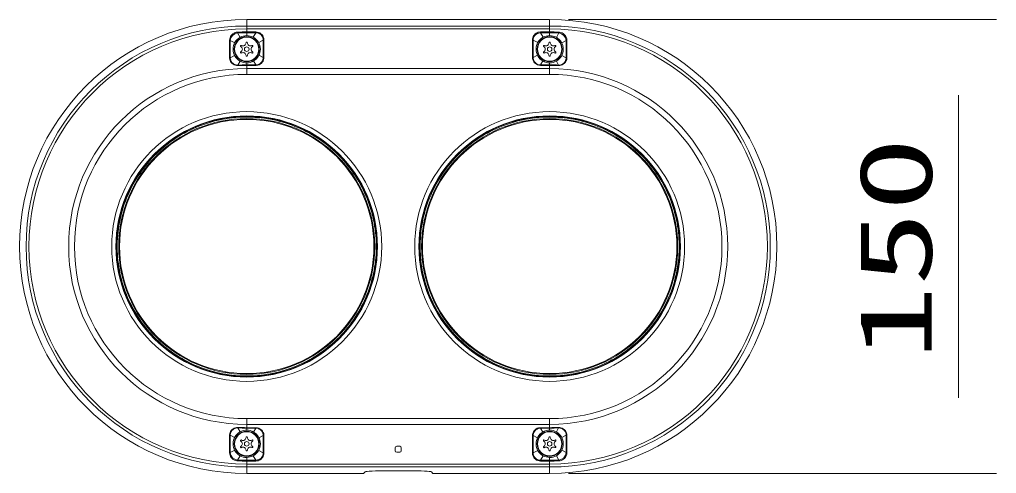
# Model space of a CAD drawing. Units: millimetres on the paper. Extents: x -63 to 65, y -58 to 59.
# Drawn here: x -12.51 to 19.74, y 8.14 to 23.14 of the extents above; entities that cross this region are included whole.
import ezdxf
from ezdxf.enums import TextEntityAlignment as Align

# ---------------------------------------------------------------- set-up
doc = ezdxf.new("R2010")
doc.units = ezdxf.units.MM
doc.layers.add('0-2_GAIKEI', color=4, linetype='Continuous', lineweight=9)
doc.layers.add('0-3_SUNPO', color=7, linetype='Continuous', lineweight=9)
doc.styles.add('ＭＳ ゴシック', font='')
doc.styles.get('ＭＳ ゴシック').set_extended_font_data('MS Gothic')

msp = doc.modelspace()

# ---------------------------------------------------------------- linework, layer by layer
at = {"layer": '0-2_GAIKEI', "color": 7}
for p, q in [((4.988, 23.139), (-5.012, 23.139)), ((-1.209, 8.139), (-5.012, 8.139)), ((-1.107, 8.193), (-1.159, 8.141)), ((0.335, 8.23), (-0.358, 8.23)), ((1.084, 8.193), (1.136, 8.141)), ((4.988, 8.139), (1.186, 8.139))]:
    msp.add_line(p, q, dxfattribs=at)
at = {"layer": '0-2_GAIKEI'}
for p, q in [((-5.012, 23.139), (-5.012, 22.731)), ((-5.012, 22.923), (4.988, 22.923)), ((4.988, 23.139), (4.988, 22.609)), ((-5.315, 22.694), (-5.234, 22.55)), ((-5.012, 22.826), (4.988, 22.826)), ((-5.012, 22.731), (-5.012, 22.704)), ((-5.012, 22.704), (-5.012, 22.609)), ((4.69, 22.702), (4.689, 22.73)), ((4.69, 22.702), (4.771, 22.553)), ((5.292, 22.694), (5.21, 22.55)), ((-5.554, 22.445), (-5.41, 22.369)), ((-4.466, 22.459), (-4.617, 22.375)), ((4.443, 22.459), (4.594, 22.375)), ((5.531, 22.445), (5.386, 22.369)), ((-5.556, 21.876), (-5.411, 21.951)), ((4.441, 21.888), (4.585, 21.959)), ((5.533, 21.876), (5.387, 21.951)), ((-5.307, 21.634), (-5.232, 21.766)), ((-5.307, 21.618), (-5.307, 21.634)), ((-5.012, 21.639), (-5.012, 21.709)), ((-5.012, 21.625), (-5.012, 21.639)), ((-5.012, 21.625), (-5.012, 21.326)), ((-4.71, 21.64), (-4.786, 21.77)), ((4.687, 21.64), (4.686, 21.625)), ((4.686, 21.625), (4.988, 21.625)), ((4.687, 21.64), (4.762, 21.77)), ((4.988, 21.639), (4.988, 21.709)), ((4.988, 21.639), (4.988, 21.326)), ((5.283, 21.634), (5.209, 21.766)), ((5.283, 21.634), (5.283, 21.618)), ((4.988, 21.516), (-5.012, 21.516)), ((4.988, 21.326), (-5.012, 21.326)), ((4.988, 9.951), (-5.012, 9.951)), ((-5.012, 9.638), (-5.012, 9.951)), ((4.988, 9.761), (-5.012, 9.761)), ((4.988, 9.951), (4.988, 9.638)), ((-5.556, 9.402), (-5.411, 9.326)), ((-5.307, 9.644), (-5.307, 9.659)), ((-5.307, 9.644), (-5.232, 9.511)), ((-4.71, 9.652), (-5.012, 9.652)), ((-5.012, 9.638), (-5.012, 9.568)), ((-4.71, 9.637), (-4.786, 9.507)), ((-4.71, 9.637), (-4.71, 9.652)), ((-4.465, 9.389), (-4.609, 9.318)), ((4.441, 9.389), (4.585, 9.318)), ((4.686, 9.652), (4.687, 9.637)), ((4.988, 9.652), (4.686, 9.652)), ((4.687, 9.637), (4.762, 9.507)), ((4.988, 9.638), (4.988, 9.568)), ((5.533, 9.402), (5.387, 9.326)), ((0.038, 9.039), (-0.062, 9.039)), ((-5.554, 8.832), (-5.41, 8.908)), ((-5.315, 8.583), (-5.234, 8.727)), ((-4.713, 8.576), (-4.795, 8.724)), ((-4.466, 8.819), (-4.617, 8.902)), ((-0.112, 8.989), (-0.112, 8.889)), ((-0.062, 8.839), (0.038, 8.839)), ((0.088, 8.889), (0.088, 8.989)), ((4.443, 8.819), (4.594, 8.902)), ((4.69, 8.576), (4.771, 8.724)), ((5.292, 8.583), (5.21, 8.727)), ((5.531, 8.832), (5.386, 8.908)), ((-5.012, 8.574), (-5.012, 8.668)), ((-5.012, 8.574), (-5.012, 8.546)), ((-5.012, 8.546), (-5.012, 8.139)), ((4.988, 8.451), (-5.012, 8.451)), ((-4.713, 8.576), (-4.713, 8.547)), ((4.689, 8.547), (4.69, 8.576)), ((4.988, 8.668), (4.988, 8.139)), ((4.988, 8.354), (-5.012, 8.354))]:
    msp.add_line(p, q, dxfattribs=at)
for points in [[(-5.317, 22.722), (-5.357, 22.717), (-5.395, 22.706), (-5.432, 22.69), (-5.466, 22.668), (-5.497, 22.641), (-5.524, 22.61), (-5.546, 22.575), (-5.563, 22.537), (-5.574, 22.497), (-5.578, 22.456)], [(-4.466, 22.459), (-4.47, 22.496), (-4.479, 22.532), (-4.493, 22.566), (-4.513, 22.599), (-4.538, 22.628), (-4.567, 22.653), (-4.6, 22.673), (-4.636, 22.689), (-4.674, 22.698), (-4.713, 22.702), (-4.795, 22.553)], [(-4.443, 22.47), (-4.444, 22.484), (-4.45, 22.526), (-4.464, 22.567), (-4.485, 22.606), (-4.512, 22.641), (-4.545, 22.671), (-4.581, 22.696), (-4.621, 22.714), (-4.665, 22.725), (-4.709, 22.73), (-4.713, 22.73), (-4.713, 22.702)], [(4.689, 22.73), (4.643, 22.726), (4.608, 22.717), (4.574, 22.704), (4.542, 22.686), (4.512, 22.664), (4.485, 22.637), (4.463, 22.608), (4.445, 22.576), (4.43, 22.537), (4.421, 22.497), (4.419, 22.47)], [(4.69, 22.702), (4.67, 22.701), (4.627, 22.693), (4.586, 22.678), (4.549, 22.657), (4.516, 22.63), (4.489, 22.598), (4.469, 22.566), (4.455, 22.531), (4.446, 22.495), (4.443, 22.459)], [(5.555, 22.456), (5.55, 22.498), (5.539, 22.538), (5.522, 22.576), (5.5, 22.611), (5.47, 22.645), (5.436, 22.673), (5.397, 22.695), (5.356, 22.711), (5.313, 22.72), (5.293, 22.722)], [(-5.012, 21.625), (-4.71, 21.625), (-4.71, 21.64), (-4.671, 21.644), (-4.632, 21.653), (-4.596, 21.669), (-4.563, 21.69), (-4.534, 21.716), (-4.509, 21.746), (-4.49, 21.779), (-4.476, 21.814), (-4.468, 21.851), (-4.465, 21.888), (-4.609, 21.959)], [(-5.58, 21.886), (-5.579, 21.863), (-5.573, 21.823), (-5.561, 21.784), (-5.544, 21.748), (-5.521, 21.715), (-5.494, 21.686), (-5.461, 21.66), (-5.424, 21.64), (-5.385, 21.627), (-5.345, 21.62), (-5.307, 21.618)], [(-5.556, 21.876), (-5.552, 21.834), (-5.542, 21.793), (-5.524, 21.756), (-5.501, 21.722), (-5.474, 21.693), (-5.44, 21.668), (-5.402, 21.65), (-5.364, 21.638), (-5.324, 21.633), (-5.307, 21.634)], [(-4.71, 21.625), (-4.695, 21.626), (-4.649, 21.632), (-4.627, 21.638), (-4.605, 21.646), (-4.564, 21.668), (-4.529, 21.695), (-4.499, 21.727), (-4.474, 21.765), (-4.456, 21.806), (-4.446, 21.848), (-4.442, 21.892), (-4.442, 21.899)], [(4.419, 21.899), (4.419, 21.875), (4.422, 21.847), (4.428, 21.82), (4.442, 21.781), (4.462, 21.745), (4.488, 21.712), (4.519, 21.684), (4.554, 21.659), (4.59, 21.643), (4.629, 21.631), (4.669, 21.626), (4.686, 21.625)], [(4.441, 21.888), (4.444, 21.85), (4.453, 21.813), (4.467, 21.778), (4.486, 21.745), (4.511, 21.715), (4.54, 21.69), (4.573, 21.669), (4.603, 21.655), (4.634, 21.646), (4.667, 21.641), (4.687, 21.64)], [(5.283, 21.618), (5.323, 21.62), (5.363, 21.627), (5.402, 21.641), (5.438, 21.661), (5.471, 21.687), (5.498, 21.715), (5.52, 21.748), (5.538, 21.784), (5.55, 21.823), (5.555, 21.863), (5.556, 21.886)], [(5.283, 21.634), (5.319, 21.635), (5.354, 21.641), (5.388, 21.653), (5.421, 21.671), (5.451, 21.694), (5.478, 21.722), (5.499, 21.753), (5.516, 21.787), (5.527, 21.823), (5.532, 21.861), (5.533, 21.876)], [(-5.307, 9.659), (-5.347, 9.658), (-5.387, 9.65), (-5.425, 9.636), (-5.461, 9.616), (-5.495, 9.59), (-5.521, 9.562), (-5.544, 9.529), (-5.561, 9.493), (-5.573, 9.454), (-5.579, 9.414), (-5.58, 9.391)], [(-5.307, 9.644), (-5.342, 9.642), (-5.377, 9.636), (-5.411, 9.624), (-5.444, 9.606), (-5.475, 9.583), (-5.501, 9.555), (-5.523, 9.524), (-5.539, 9.49), (-5.55, 9.454), (-5.556, 9.416), (-5.556, 9.402)], [(-4.442, 9.378), (-4.443, 9.403), (-4.446, 9.43), (-4.452, 9.457), (-4.466, 9.496), (-4.486, 9.532), (-4.511, 9.565), (-4.542, 9.594), (-4.578, 9.618), (-4.614, 9.634), (-4.653, 9.646), (-4.693, 9.652), (-4.71, 9.652)], [(-4.465, 9.389), (-4.468, 9.427), (-4.476, 9.464), (-4.49, 9.499), (-4.51, 9.532), (-4.534, 9.562), (-4.563, 9.587), (-4.596, 9.608), (-4.626, 9.622), (-4.658, 9.631), (-4.691, 9.636), (-4.71, 9.637)], [(4.686, 9.652), (4.671, 9.652), (4.625, 9.645), (4.603, 9.639), (4.581, 9.631), (4.541, 9.609), (4.505, 9.582), (4.475, 9.55), (4.45, 9.512), (4.433, 9.472), (4.422, 9.429), (4.418, 9.385), (4.419, 9.378)], [(4.687, 9.637), (4.647, 9.634), (4.608, 9.624), (4.572, 9.608), (4.539, 9.587), (4.51, 9.561), (4.486, 9.531), (4.466, 9.498), (4.453, 9.463), (4.444, 9.426), (4.441, 9.389)], [(5.533, 9.402), (5.529, 9.443), (5.518, 9.484), (5.501, 9.522), (5.478, 9.555), (5.45, 9.584), (5.416, 9.609), (5.379, 9.628), (5.34, 9.639), (5.3, 9.644), (5.283, 9.644), (5.209, 9.511)], [(5.556, 9.391), (5.553, 9.436), (5.542, 9.481), (5.524, 9.522), (5.5, 9.559), (5.471, 9.591), (5.437, 9.617), (5.401, 9.637), (5.362, 9.65), (5.322, 9.658), (5.283, 9.659), (5.283, 9.644)], [(-5.578, 8.821), (-5.574, 8.78), (-5.563, 8.739), (-5.546, 8.701), (-5.524, 8.666), (-5.494, 8.632), (-5.459, 8.604), (-5.421, 8.582), (-5.38, 8.566), (-5.336, 8.557), (-5.317, 8.555)], [(-4.713, 8.576), (-4.693, 8.577), (-4.651, 8.584), (-4.61, 8.599), (-4.573, 8.62), (-4.54, 8.647), (-4.513, 8.679), (-4.493, 8.711), (-4.478, 8.746), (-4.47, 8.782), (-4.466, 8.819)], [(-4.713, 8.547), (-4.667, 8.551), (-4.631, 8.56), (-4.597, 8.573), (-4.566, 8.591), (-4.535, 8.614), (-4.509, 8.64), (-4.486, 8.669), (-4.468, 8.701), (-4.453, 8.74), (-4.445, 8.78), (-4.443, 8.808)], [(4.419, 8.808), (4.42, 8.793), (4.427, 8.751), (4.441, 8.71), (4.461, 8.671), (4.488, 8.636), (4.521, 8.606), (4.557, 8.582), (4.598, 8.563), (4.641, 8.552), (4.686, 8.547), (4.689, 8.547)], [(4.443, 8.819), (4.446, 8.781), (4.455, 8.745), (4.47, 8.711), (4.489, 8.679), (4.514, 8.65), (4.543, 8.624), (4.576, 8.604), (4.612, 8.589), (4.651, 8.579), (4.69, 8.576)], [(5.293, 8.555), (5.333, 8.56), (5.372, 8.571), (5.409, 8.587), (5.443, 8.609), (5.474, 8.636), (5.501, 8.667), (5.523, 8.702), (5.539, 8.74), (5.55, 8.78), (5.555, 8.821)]]:
    msp.add_lwpolyline(points, dxfattribs=at)
for centre, radius in [((-5.012, 22.159), 0.415), ((-5.012, 22.159), 0.4), ((4.988, 22.159), 0.415), ((4.988, 22.159), 0.4), ((-5.012, 22.159), 0.076), ((4.988, 22.159), 0.076), ((-5.012, 15.639), 4.456), ((4.988, 15.639), 4.456), ((-5.012, 15.639), 4.316), ((-5.012, 15.639), 4.3), ((-5.012, 15.639), 4.226), ((-5.012, 15.639), 4.199), ((4.988, 15.639), 4.316), ((4.988, 15.639), 4.3), ((4.988, 15.639), 4.226), ((4.988, 15.639), 4.199), ((-5.012, 9.119), 0.415), ((-5.012, 9.119), 0.4), ((4.988, 9.119), 0.415), ((4.988, 9.119), 0.4), ((-5.012, 9.119), 0.076), ((4.988, 9.119), 0.076)]:
    msp.add_circle(centre, radius, dxfattribs=at)
at = {"layer": '0-2_GAIKEI', "color": 7}
for centre, start, end in [((-5.012, 15.639), 90, 270), ((4.988, 15.639), 270, 90)]:
    msp.add_arc(centre, 7.5, start, end, dxfattribs=at)
at = {"layer": '0-2_GAIKEI'}
for centre, radius, start, end in [((-5.012, 15.639), 7.285, 90, 270), ((4.988, 15.639), 7.285, 270, 90), ((-5.012, 15.639), 7.188, 90, 270), ((-5.299, 22.439), 0.256, 93.7108, 178.6102), ((-5.014, 17.708), 5.023, 89.9801, 93.4629), ((-6.091, 22.661), 0.776, 2.4636, 4.5519), ((-5.012, 17.947), 4.757, 90, 93.6499), ((-5.011, 22.156), 0.453, 90, 119.4741), ((-5.031, -1.178), 23.881, 89.2371, 89.9536), ((-5.012, 22.156), 0.452, 61.2631, 90), ((-5.03, -9.062), 31.793, 89.4276, 89.9663), ((5.007, -1.126), 23.83, 90.0462, 90.7642), ((5.008, -9.226), 31.957, 90.0346, 90.5706), ((4.989, 22.156), 0.452, 90, 118.7369), ((4.988, 15.639), 7.188, 270, 90), ((4.99, 17.707), 5.024, 86.537, 90.0189), ((4.988, 22.156), 0.453, 60.5259, 90), ((4.989, 17.947), 4.757, 86.3505, 90), ((6.065, 22.661), 0.774, 175.4432, 177.5364), ((5.275, 22.439), 0.256, 1.3898, 86.2892), ((20.429, 22.111), 26.01, 179.2401, 180.4953), ((12.749, 22.107), 18.306, 178.9408, 180.7235), ((-5.012, 22.159), 0.45, 119.5561, 240.6525), ((-5.195, 22.264), 0.022, 60, 240), ((-5.134, 22.37), 0.1, 240, 0), ((-5.012, 22.37), 0.022, 0, 180), ((-4.89, 22.37), 0.1, 180, 300), ((-4.829, 22.264), 0.022, 300, 120), ((-5.012, 22.159), 0.45, 300.182, 61.1848), ((-36.622, 22.104), 32.158, 359.6154, 0.6327), ((-74.273, 22.102), 69.831, 359.83338, 0.30172), ((74.411, 22.101), 69.992, 179.69871, 180.16598), ((36.605, 22.103), 32.165, 179.3674, 180.3845), ((4.988, 22.159), 0.45, 118.8131, 239.8159), ((4.805, 22.264), 0.022, 60, 240), ((4.866, 22.37), 0.1, 240, 0), ((4.988, 22.37), 0.022, 0, 180), ((5.11, 22.37), 0.1, 180, 300), ((5.171, 22.264), 0.022, 300, 120), ((4.988, 22.159), 0.45, 299.3454, 60.4418), ((-12.76, 22.107), 18.294, 359.2749, 1.0588), ((-20.453, 22.111), 26.01, 359.5055, 0.7607), ((-5.195, 22.053), 0.022, 120, 300), ((-5.256, 22.159), 0.1, 300, 60), ((-5.134, 21.947), 0.1, 0, 120), ((-5.012, 21.947), 0.022, 180, 0), ((-4.89, 21.947), 0.1, 60, 180), ((-4.768, 22.159), 0.1, 120, 240), ((-4.829, 22.053), 0.022, 240, 60), ((4.805, 22.053), 0.022, 120, 300), ((4.744, 22.159), 0.1, 300, 60), ((4.866, 21.947), 0.1, 0, 120), ((4.988, 21.947), 0.022, 180, 0), ((5.11, 21.947), 0.1, 60, 180), ((5.232, 22.159), 0.1, 120, 240), ((5.171, 22.053), 0.022, 240, 60), ((-5.007, 14.109), 7.53, 90.0375, 92.2842), ((-5.007, 14.811), 6.814, 90.0422, 92.5221), ((-5.011, 22.161), 0.452, 240.7349, 270), ((-5.012, 22.161), 0.453, 270, 300.0945), ((-5.018, 84.106), 62.467, 270.00568, 270.28227), ((4.994, 84.102), 62.462, 269.71766, 269.99427), ((4.989, 22.161), 0.453, 239.9055, 270), ((4.988, 22.161), 0.452, 270, 299.2651), ((4.983, 14.111), 7.529, 87.7151, 89.9622), ((4.983, 14.804), 6.821, 87.4802, 89.9574), ((-5.012, 15.639), 5.878, 90, 270), ((-5.012, 15.639), 5.687, 90, 270), ((4.988, 15.639), 5.878, 270, 90), ((4.988, 15.639), 5.687, 270, 90), ((-5.016, 15.648), 4.266, 107.4859, 118.7634), ((-5.014, 15.649), 4.266, 96.2359, 107.5134), ((-5.012, 15.649), 4.266, 84.9859, 96.2634), ((-5.012, 15.639), 4.276, 73.7497, 84.9997), ((-5.008, 15.648), 4.266, 62.4859, 73.7634), ((4.984, 15.648), 4.266, 107.4859, 118.7634), ((4.986, 15.649), 4.266, 96.2359, 107.5134), ((4.988, 15.649), 4.266, 84.9859, 96.2634), ((4.988, 15.639), 4.276, 73.7497, 84.9997), ((4.992, 15.648), 4.266, 62.4859, 73.7634), ((-5.018, 15.647), 4.266, 118.7359, 130.0134), ((-5.006, 15.647), 4.266, 51.2359, 62.5134), ((4.982, 15.647), 4.266, 118.7359, 130.0134), ((4.994, 15.647), 4.266, 51.2359, 62.5134), ((-5.019, 15.646), 4.266, 129.9859, 141.2634), ((-5.004, 15.646), 4.266, 39.9859, 51.2634), ((4.981, 15.646), 4.266, 129.9859, 141.2634), ((4.996, 15.646), 4.266, 39.9859, 51.2634), ((-5.003, 15.644), 4.266, 28.7359, 40.0134), ((4.997, 15.644), 4.266, 28.7359, 40.0134), ((-5.021, 15.644), 4.266, 141.2359, 152.5134), ((4.979, 15.644), 4.266, 141.2359, 152.5134), ((-5.021, 15.642), 4.266, 152.4859, 163.7634), ((-5.002, 15.643), 4.266, 17.4859, 28.7634), ((4.979, 15.642), 4.266, 152.4859, 163.7634), ((4.998, 15.643), 4.266, 17.4859, 28.7634), ((-5.022, 15.64), 4.266, 163.736, 175.0134), ((-5.002, 15.641), 4.266, 6.2359, 17.5134), ((4.978, 15.64), 4.266, 163.736, 175.0134), ((4.998, 15.641), 4.266, 6.2359, 17.5134), ((-5.022, 15.638), 4.266, 174.9859, 186.2634), ((-5.001, 15.639), 4.266, 354.9859, 6.2634), ((4.978, 15.638), 4.266, 174.9859, 186.2634), ((4.999, 15.639), 4.266, 354.9859, 6.2634), ((-5.022, 15.636), 4.266, 186.2359, 197.5134), ((-5.002, 15.637), 4.266, 343.7359, 355.0134), ((4.978, 15.636), 4.266, 186.2359, 197.5134), ((4.998, 15.637), 4.266, 343.7359, 355.0134), ((-5.021, 15.634), 4.266, 197.4859, 208.7634), ((-5.002, 15.635), 4.266, 332.4859, 343.7634), ((4.979, 15.634), 4.266, 197.4859, 208.7634), ((4.998, 15.635), 4.266, 332.4859, 343.7634), ((-5.02, 15.633), 4.266, 208.7359, 220.0134), ((-5.003, 15.633), 4.266, 321.2359, 332.5134), ((4.98, 15.633), 4.266, 208.7359, 220.0134), ((4.997, 15.633), 4.266, 321.2359, 332.5134), ((-5.004, 15.631), 4.266, 309.9859, 321.2634), ((4.996, 15.631), 4.266, 309.9859, 321.2634), ((-5.019, 15.631), 4.266, 219.9859, 231.2634), ((4.981, 15.631), 4.266, 219.9859, 231.2634), ((-5.017, 15.63), 4.266, 231.2359, 242.5134), ((-5.006, 15.63), 4.266, 298.7359, 310.0134), ((4.983, 15.63), 4.266, 231.2359, 242.5134), ((4.994, 15.63), 4.266, 298.7359, 310.0134), ((-5.016, 15.629), 4.266, 242.4859, 253.7634), ((-5.008, 15.629), 4.266, 287.4859, 298.7634), ((4.984, 15.629), 4.266, 242.4859, 253.7634), ((4.992, 15.629), 4.266, 287.4859, 298.7634), ((-5.012, 15.639), 4.276, 253.7497, 264.9997), ((-5.012, 15.628), 4.266, 264.9859, 276.2634), ((-5.01, 15.628), 4.266, 276.2359, 287.5134), ((4.988, 15.639), 4.276, 253.7497, 264.9997), ((4.988, 15.628), 4.266, 264.9859, 276.2634), ((4.99, 15.628), 4.266, 276.2359, 287.5134), ((20.429, 9.167), 26.01, 179.5055, 180.7607), ((12.737, 9.17), 18.294, 179.2749, 181.0588), ((-5.012, 9.118), 0.45, 119.3454, 240.4418), ((-5.007, 16.469), 6.817, 267.4798, 269.9586), ((-5.007, 17.167), 7.529, 267.7151, 269.9622), ((-5.011, 9.116), 0.452, 90, 119.2651), ((-5.018, -52.824), 62.462, 89.71766, 89.99427), ((-5.012, 9.116), 0.453, 59.9055, 90), ((-5.012, 9.118), 0.45, 298.8131, 59.8159), ((-36.62, 9.174), 32.156, 359.3673, 0.3847), ((-74.277, 9.175), 69.835, 359.69864, 0.16697), ((74.25, 9.175), 69.831, 179.83338, 180.30173), ((36.599, 9.174), 32.158, 179.6154, 180.6327), ((4.988, 9.118), 0.45, 120.182, 241.1848), ((4.994, -52.823), 62.461, 90.00567, 90.28229), ((4.989, 9.116), 0.453, 90, 120.0945), ((4.983, 16.466), 6.814, 270.0422, 272.5221), ((4.983, 17.168), 7.53, 270.0375, 272.2842), ((4.988, 9.116), 0.452, 60.7349, 90), ((4.988, 9.118), 0.45, 299.5561, 60.6525), ((-12.773, 9.17), 18.306, 358.9407, 0.7235), ((-20.453, 9.166), 26.01, 359.2401, 0.4953), ((-5.195, 9.224), 0.022, 60, 240), ((-5.195, 9.013), 0.022, 120, 300), ((-5.256, 9.119), 0.1, 300, 60), ((-5.134, 9.33), 0.1, 240, 0), ((-5.012, 9.33), 0.022, 0, 180), ((-4.89, 9.33), 0.1, 180, 300), ((-4.768, 9.119), 0.1, 120, 240), ((-4.829, 9.224), 0.022, 300, 120), ((-4.829, 9.013), 0.022, 240, 60), ((-0.062, 8.989), 0.05, 90, 180), ((0.038, 8.989), 0.05, 0, 90), ((4.805, 9.224), 0.022, 60, 240), ((4.805, 9.013), 0.022, 120, 300), ((4.744, 9.119), 0.1, 300, 60), ((4.866, 9.33), 0.1, 240, 0), ((4.988, 9.33), 0.022, 0, 180), ((5.11, 9.33), 0.1, 180, 300), ((5.232, 9.119), 0.1, 120, 240), ((5.171, 9.224), 0.022, 300, 120), ((5.171, 9.013), 0.022, 240, 60), ((-5.299, 8.838), 0.256, 181.3898, 266.2892), ((-5.011, 9.121), 0.453, 240.5259, 270), ((-5.134, 8.907), 0.1, 0, 120), ((-5.012, 8.907), 0.022, 180, 0), ((-5.012, 9.121), 0.452, 270, 298.7369), ((-4.89, 8.907), 0.1, 60, 180), ((-0.062, 8.889), 0.05, 180, 270), ((0.038, 8.889), 0.05, 270, 0), ((4.989, 9.121), 0.452, 241.2631, 270), ((4.866, 8.907), 0.1, 0, 120), ((4.988, 8.907), 0.022, 180, 0), ((4.988, 9.121), 0.453, 270, 299.4741), ((5.11, 8.907), 0.1, 60, 180), ((5.275, 8.838), 0.256, 273.7108, 358.6102), ((-6.089, 8.617), 0.774, 355.4432, 357.5364), ((-5.013, 13.57), 5.024, 266.537, 270.0189), ((-5.012, 13.33), 4.757, 266.3505, 270), ((-5.031, 32.403), 23.83, 270.0462, 270.7642), ((-5.031, 40.503), 31.957, 270.0346, 270.5706), ((5.007, 40.339), 31.793, 269.4276, 269.9663), ((5.008, 32.455), 23.881, 269.2371, 269.9536), ((4.99, 13.572), 5.026, 269.9814, 273.4623), ((4.989, 13.33), 4.756, 270, 273.65), ((6.072, 8.617), 0.781, 182.4636, 184.5393)]:
    msp.add_arc(centre, radius, start, end, dxfattribs=at)
for centre, major_axis, ratio, start_param, end_param in [((-5.577, 22.442), (0.0233, 0), 0.574244, 0.234628, 1.630869), ((-4.443, 22.456), (0.0242, 0), 0.576294, 1.56302, 2.900908), ((4.419, 22.456), (0.0242, 0), 0.57631, 0.240507, 1.578501), ((5.553, 22.442), (0.0233, 0), 0.574245, 1.510739, 2.906969), ((-5.578, 21.873), (0.0226, 0), 0.575125, 0.16935, 1.616615), ((-4.442, 21.885), (0.0233, 0), 0.576339, 1.574241, 2.976046), ((4.419, 21.885), (0.0233, 0), 0.576337, 0.165544, 1.5674), ((5.555, 21.873), (0.0226, 0), 0.575125, 1.524981, 2.972241), ((-5.578, 9.404), (0.0226, 0), 0.575125, 4.666573, 6.113833), ((-4.442, 9.392), (0.0233, 0), 0.576338, 3.30714, 4.708972), ((4.419, 9.392), (0.0233, 0), 0.576339, 4.715834, 6.117639), ((5.555, 9.404), (0.0226, 0), 0.575125, 3.310943, 4.758207), ((-5.577, 8.835), (0.0233, 0), 0.574245, 4.652331, 6.048561), ((-4.443, 8.822), (0.0242, 0), 0.57631, 3.382102, 4.72009), ((4.419, 8.822), (0.0242, 0), 0.576294, 4.704612, 6.042501), ((5.553, 8.835), (0.0233, 0), 0.574244, 3.37622, 4.772462)]:
    msp.add_ellipse(centre, major_axis=major_axis, ratio=ratio, start_param=start_param, end_param=end_param, dxfattribs=at)
at = {"layer": '0-2_GAIKEI', "color": 7}
for centre, major_axis, start_param, end_param in [((-1.209, 8.141), (0.05, 0), 4.712389, 6.230825), ((-0.358, 8.191), (0.75, 0), 1.570804, 3.089231), ((0.335, 8.191), (0.75, 0), 0.052362, 1.570788), ((1.186, 8.141), (0.05, 0), 3.193953, 4.712389)]:
    msp.add_ellipse(centre, major_axis=major_axis, ratio=0.052408, start_param=start_param, end_param=end_param, dxfattribs=at)
at = {"layer": '0-3_SUNPO'}
for p, q in [((5.613, 23.139), (19.738, 23.139)), ((18.488, 20.639), (18.488, 10.639)), ((5.613, 8.139), (19.738, 8.139))]:
    msp.add_line(p, q, dxfattribs=at)

# ---------------------------------------------------------------- texts
at = {"layer": '0-3_SUNPO', "style": 'ＭＳ ゴシック', "width": 1.5}
msp.add_text('150', height=2.405, rotation=90, dxfattribs=at).set_placement((18.326, 11.889), align=Align.BOTTOM_LEFT)

doc.saveas('drawing.dxf')
